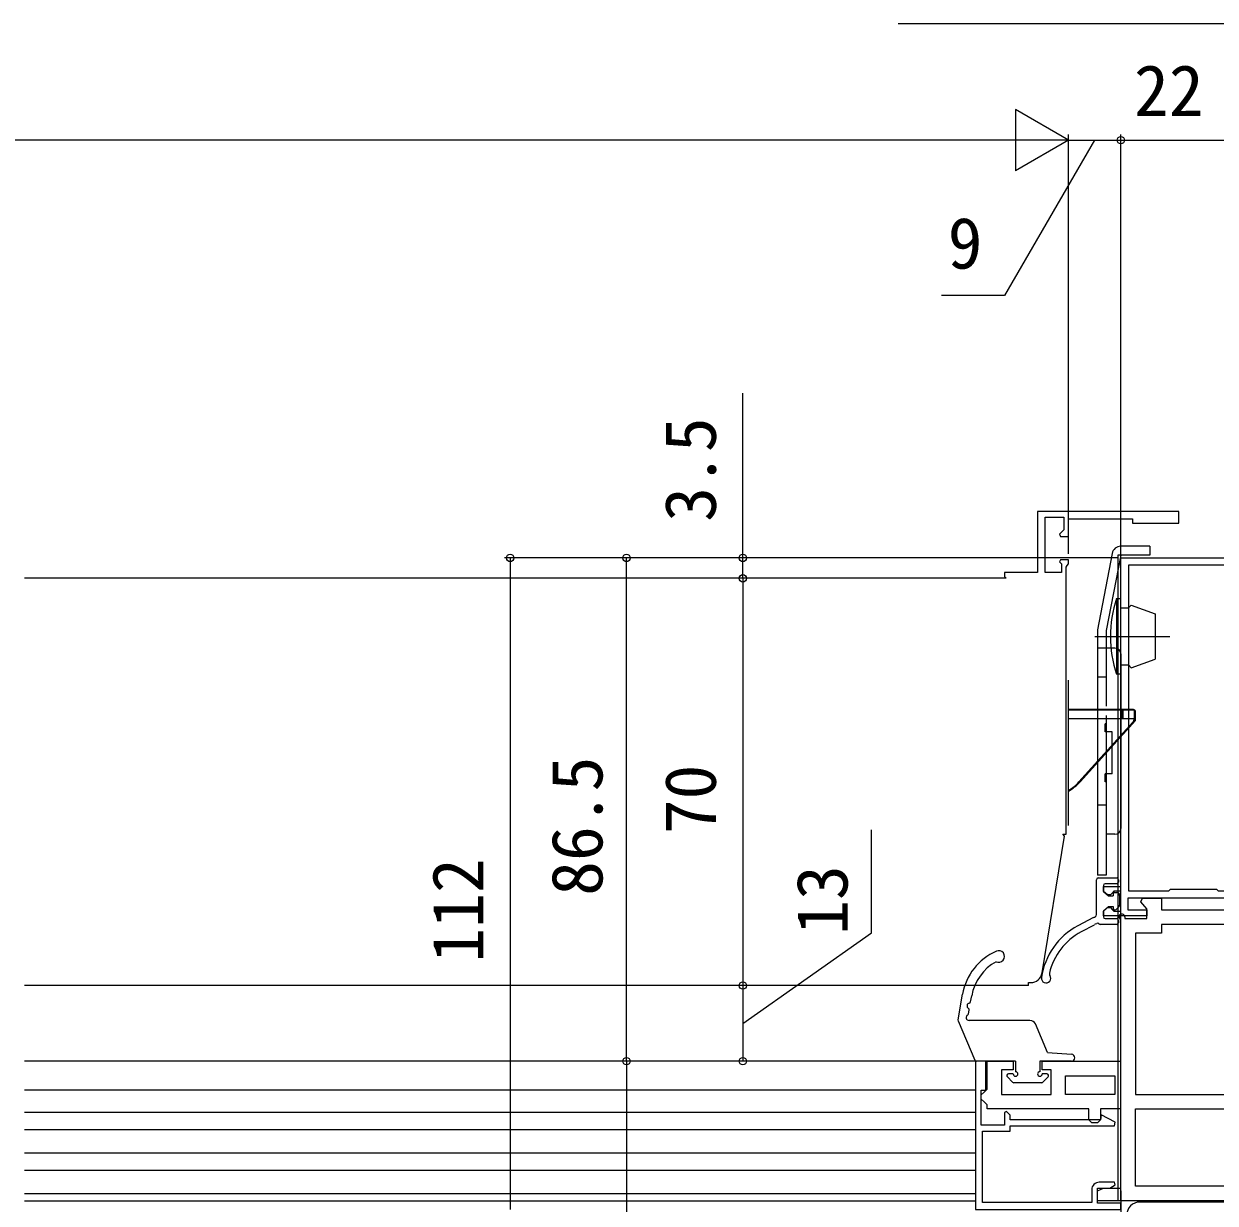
# Model space of a CAD drawing. Units: millimetres, scale not verified. Extents: x -525 to 525, y -783 to 779.
# Drawn here: x -0.7 to 204.1, y 260.7 to 463.4 of the extents above; entities that cross this region are included whole.
import ezdxf
from ezdxf.enums import TextEntityAlignment as Align

# ---------------------------------------------------------------- set-up
doc = ezdxf.new("R2010")
doc.units = ezdxf.units.MM
doc.header["$LTSCALE"] = 4
for name, color, linetype, lineweight in [('0-2_YKK_11', 30, 'Continuous', 18), ('0-3_YKK_11E', 4, 'Continuous', 18), ('0-4_YKK_12', 2, 'Continuous', 18), ('0-5_YKK_13', 4, 'Continuous', 18)]:
    doc.layers.add(name, color=color, linetype=linetype, lineweight=lineweight)
doc.layers.add('0-6_YKK_D', color=6, linetype='Continuous')
doc.styles.add('ＭＳ ゴシック', font='')
doc.styles.get('ＭＳ ゴシック').set_extended_font_data('MS Gothic')

msp = doc.modelspace()

# ---------------------------------------------------------------- linework, layer by layer
at = {"layer": '0-2_YKK_11', "color": 211}
for points in [[(211.9, 313.082), (189.1, 313.082), (189.1, 311.082), (192.4, 311.082), (192.4, 310.082), (184.9, 310.082), (184.9, 310.895), (185.6, 311.482), (186.1, 311.482), (186.4, 311.182), (186.7, 310.882), (187.9, 310.882), (187.9, 314.282), (186.7, 314.282), (186.4, 313.982), (186.1, 313.682), (185.6, 313.682), (184.9, 314.269), (184.9, 315.082), (187.9, 315.082), (187.9, 371.582), (209.9, 371.582)], [(188.6, 309.882), (188.6, 309.582), (192.4, 309.582), (192.4, 311.282), (191.343, 312.453), (191.622, 313.082), (194.9, 313.082), (194.9, 311.082), (206.5, 311.082), (206.5, 313.082), (209, 313.082), (211.6, 305.953), (211.6, 303.876), (211.338, 303.578), (210.9, 303.082), (210.9, 279.382), (212.9, 279.382), (212.9, 261.082)], [(212.9, 261.082), (183.9, 261.082), (183.9, 262.782), (184.9, 263.282), (187.9, 263.282), (187.9, 276.882), (184.4, 276.882), (184.4, 274.982), (183.9, 274.482), (182.9, 274.482), (182.4, 274.982), (182.4, 276.882), (164.9, 276.882), (164.9, 277.582), (164.4, 278.082), (163.9, 278.582), (163.9, 279.282), (164.4, 279.782), (164.9, 280.282), (164.9, 285.082), (169.4, 285.082), (169.4, 283.582), (167.4, 283.582), (167.4, 279.382), (175.9, 279.382), (175.9, 283.582), (174.4, 283.582), (174.4, 285.082), (187.9, 285.082), (187.9, 309.424)], [(162.9, 285.082), (162.9, 259.582), (187.9, 259.582), (187.9, 260.682), (183.9, 260.682), (183.9, 263.282), (185.988, 263.282), (186.94, 263.832), (186.82, 264.282), (184.2, 264.282)], [(182.9, 262.982), (182.9, 260.782), (164.1, 260.782), (164.1, 273.082), (168.9, 273.082), (168.9, 273.982), (186.799, 273.982), (186.953, 274.592), (184.548, 275.892), (184.4, 274.982), (168.9, 274.982), (168.9, 275.806), (168.27, 276.436), (167.9, 276.282), (167.9, 274.082), (163.9, 274.082), (163.9, 280.082), (164.7, 280.082), (164.7, 285.082), (162.9, 285.082)]]:
    msp.add_lwpolyline(points, dxfattribs=at)
for points in [[(189.3, 314.282), (189.3, 370.382), (208.7, 370.382), (208.7, 363.282), (211.7, 363.282), (211.7, 347.382), (211.4, 347.082), (211.4, 342.082), (211.7, 341.782), (211.7, 329.382), (211.4, 329.082), (211.4, 314.282), (204.7, 314.282), (204.4, 314.582), (196.4, 314.582), (196.1, 314.282)], [(208.4, 279.382), (208.4, 307.431), (207.98, 308.582), (194.9, 308.582), (194.9, 307.082), (190.4, 307.082), (190.4, 279.382)], [(178.4, 282.582), (186.9, 282.582), (186.9, 279.382), (178.4, 279.382)], [(190.4, 276.882), (210.4, 276.882), (210.4, 263.582), (190.4, 263.582)]]:
    msp.add_lwpolyline(points, close=True, dxfattribs=at)
for centre, radius, start, end in [((188.1, 309.882), 0.5, 0.00003, 246.42184), ((184.2, 262.982), 1.3, 90.00001, 179.99999)]:
    msp.add_arc(centre, radius, start, end, dxfattribs=at)
at = {"layer": '0-3_YKK_11E', "color": 7}
msp.add_line((172, 298.582), (172.402, 298.582), dxfattribs=at)
for points in [[(177.947, 324.082), (178.5, 324.082), (178.5, 370.016), (178.7, 370.299), (178.9, 370.582), (178.9, 371.282), (177.524, 371.282), (177.364, 370.894), (177.7, 370.558), (177.7, 369.082), (174.9, 369.082), (174.9, 378.582), (178.1, 378.582), (178.1, 376.406), (177.364, 375.67), (177.524, 375.282), (178.9, 375.282), (178.9, 378.282), (189.9, 378.282), (189.9, 377.582), (197.9, 377.582), (197.9, 379.582), (173.6, 379.582), (173.6, 369.082), (167.9, 369.082), (167.9, 368.382), (168.2, 368.082)], [(174.376, 300.257), (178.243, 323.733), (177.947, 324.082)]]:
    msp.add_lwpolyline(points, dxfattribs=at)
msp.add_arc((172.402, 300.582), 2, 270, 350.64702, dxfattribs=at)
at = {"layer": '0-4_YKK_12'}
for p, q in [((162.9, 285.082), (-0.6, 285.082)), ((162.9, 280.082), (-0.6, 280.082)), ((162.9, 276.282), (-0.6, 276.282)), ((162.9, 273.282), (-0.6, 273.282)), ((162.9, 269.282), (-0.6, 269.282)), ((162.9, 266.282), (-0.6, 266.282)), ((162.9, 262.282), (-0.6, 262.282)), ((-0.6, 261.082), (162.9, 261.082))]:
    msp.add_line(p, q, dxfattribs=at)
at = {"layer": '0-5_YKK_13'}
for p, q in [((192.9, 373.582), (187.9, 373.582)), ((192.9, 373.582), (192.9, 372.082)), ((187.9, 372.082), (185.4, 359.082)), ((192.9, 372.082), (187.9, 372.082)), ((187.9, 261.082), (187.9, 372.082)), ((168.2, 368.082), (-0.6, 368.082)), ((187.186, 364.582), (187.9, 364.582)), ((187.186, 364.582), (187.186, 351.582)), ((187.9, 351.582), (187.9, 364.582)), ((193.8, 361.99), (193.8, 354.174)), ((185.4, 359.082), (185.4, 353.082)), ((183.414, 358.082), (196.346, 358.082)), ((186.9, 356.082), (183.9, 356.082)), ((187.9, 355.082), (187.9, 325.082)), ((185.4, 353.082), (185.4, 346.132)), ((187.9, 351.582), (187.9, 353.182)), ((178.9, 325.582), (178.9, 350.582)), ((185.4, 351.082), (183.9, 351.082)), ((187.9, 351.582), (187.186, 351.582)), ((190.104, 345.532), (178.9, 345.532)), ((190.204, 345.432), (178.9, 345.432)), ((185.4, 344.482), (185.4, 317.082)), ((187.454, 345.432), (187.454, 345.532)), ((187.454, 343.932), (187.454, 345.432)), ((188.204, 343.932), (188.204, 345.632)), ((188.304, 343.932), (188.304, 345.432)), ((190.204, 345.432), (190.204, 344.016)), ((190.404, 343.654), (190.404, 345.232)), ((190.204, 343.932), (178.9, 343.932)), ((189.947, 343.347), (180.703, 333.08)), ((180.883, 333.08), (190.404, 343.654)), ((185.2, 341.682), (185.2, 343.082)), ((185.4, 343.082), (185.2, 343.082)), ((190.204, 343.432), (190.204, 343.932)), ((185.4, 341.682), (185.2, 341.682)), ((185.7, 341.682), (185.4, 341.682)), ((186.4, 341.682), (185.7, 341.682)), ((186.4, 334.482), (186.4, 341.682)), ((185.4, 334.482), (185.2, 334.482)), ((185.2, 333.082), (185.2, 334.482)), ((185.7, 334.482), (185.4, 334.482)), ((186.4, 334.482), (185.7, 334.482)), ((185.4, 333.082), (185.2, 333.082)), ((185.4, 329.082), (183.9, 329.082)), ((186.9, 324.082), (185.4, 324.082)), ((183.7, 310.282), (183.7, 316.282)), ((185.4, 317.082), (183.9, 317.082)), ((184, 316.582), (187.2, 316.582)), ((187.2, 315.582), (185.2, 315.582)), ((187.5, 316.282), (187.5, 315.882)), ((184.9, 315.282), (184.9, 314.232)), ((184.9, 314.232), (185.8, 313.482)), ((185.8, 313.482), (186.6, 313.482)), ((186.6, 313.782), (186.6, 313.482)), ((186.9, 314.082), (187.2, 314.082)), ((187.7, 313.582), (187.7, 311.882)), ((184.9, 310.932), (185.8, 311.682)), ((185.8, 311.682), (186.6, 311.682)), ((186.6, 311.682), (186.6, 311.382)), ((187.112, 311.17), (187.612, 311.67)), ((183.2, 309.782), (180.506, 308.349)), ((184.9, 310.932), (184.9, 309.882)), ((185.2, 309.582), (187.2, 309.582)), ((183.292, 308.472), (181.069, 307.29)), ((183.573, 308.691), (183.761, 308.759)), ((187.2, 308.582), (184.374, 308.582)), ((187.5, 309.282), (187.5, 308.882)), ((172, 298.082), (-0.6, 298.082)), ((172, 298.082), (172, 298.582)), ((159.905, 292.196), (160.678, 296.581)), ((159.905, 292.196), (160.678, 296.581)), ((162.079, 295.312), (162.254, 296.303)), ((162.079, 295.312), (162.254, 296.303)), ((161.712, 293.232), (161.821, 293.852)), ((161.712, 293.232), (161.821, 293.852)), ((159.924, 292.025), (162.822, 285.264)), ((159.924, 292.025), (162.822, 285.264)), ((172.283, 292.082), (161.8, 292.082)), ((172.283, 292.082), (161.8, 292.082)), ((175.3, 286.582), (173.203, 291.476)), ((175.3, 286.582), (173.203, 291.476)), ((169.8, 285.082), (163.098, 285.082)), ((169.8, 285.082), (163.098, 285.082)), ((169.8, 285.082), (169.8, 283.282)), ((169.8, 285.082), (169.8, 283.282)), ((174, 285.082), (174, 283.282)), ((179.4, 285.082), (174, 285.082)), ((174, 285.082), (174, 283.282)), ((179.4, 285.082), (174, 285.082)), ((175.3, 286.582), (179.444, 286.28)), ((175.3, 286.582), (179.444, 286.28)), ((169.4, 282.882), (168.6, 282.882)), ((169.4, 282.882), (168.6, 282.882)), ((175.2, 282.882), (174.4, 282.882)), ((175.2, 282.882), (174.4, 282.882)), ((168.388, 282.37), (169.288, 281.47)), ((168.388, 282.37), (169.288, 281.47)), ((174.3, 281.382), (169.5, 281.382)), ((174.3, 281.382), (169.5, 281.382)), ((175.412, 282.37), (174.512, 281.47)), ((175.412, 282.37), (174.512, 281.47))]:
    msp.add_line(p, q, dxfattribs=at)
at = {"layer": '0-5_YKK_13', "color": 80}
msp.add_line((212.9, 260.879), (191.2, 260.879), dxfattribs=at)
at = {"layer": '0-5_YKK_13'}
for points in [[(186.427, 372.365), (183.9, 359.225), (183.9, 317.082)], [(187.9, 372.082), (187.4, 372.082), (187.4, 261.082)], [(187.9, 362.982), (189.2, 362.982), (189.7, 363.482), (193.8, 361.99)], [(187.9, 353.182), (189.2, 353.182), (189.7, 352.682), (193.8, 354.174)]]:
    msp.add_lwpolyline(points, dxfattribs=at)
for centre, radius, start, end in [((187.9, 372.082), 1.5, 90, 169.11447), ((206.1, 358.082), 20, 161.03441, 198.96556), ((186.9, 355.082), 1, 0, 90), ((190.104, 345.232), 0.3, 0, 90), ((189.204, 344.016), 1, 318, 0), ((175.384, 338.032), 7.4, 298.37033, 317.99999), ((175.204, 338.032), 7.4, 299.96718, 317.99999), ((186.9, 325.082), 1, 270, 0), ((184, 316.282), 0.3, 90, 180), ((185.2, 315.282), 0.3, 90, 180), ((187.2, 316.282), 0.3, 0, 90), ((187.2, 315.882), 0.3, 270, 0), ((186.9, 313.782), 0.3, 90, 180), ((187.2, 313.582), 0.5, 0, 90), ((187.4, 311.882), 0.3, 315, 0), ((183.2, 310.282), 0.5, 270, 0), ((185.2, 309.882), 0.3, 180, 270), ((186.9, 311.382), 0.3, 180, 315), ((187.2, 309.282), 0.3, 0, 90), ((186.14, 297.754), 12, 118, 171.89366), ((183.71, 308.315), 0.4, 110, 142.95752), ((183.898, 308.383), 0.4, 54.8499, 110), ((184.374, 308.882), 0.3, 214.8499, 270), ((187.2, 308.882), 0.3, 270, 0), ((186.14, 297.754), 10.8, 118, 166.88785), ((170.526, 294.845), 10, 113.75837, 170), ((170.526, 294.845), 10, 113.75837, 170), ((166.9, 303.082), 1, 243.21957, 113.75837), ((166.9, 303.082), 1, 243.21957, 113.75837), ((170.526, 294.845), 8.4, 119.03194, 170), ((170.526, 294.845), 8.4, 119.03194, 170), ((175.051, 299.333), 0.8, 171.89366, 35.63011), ((176.108, 300.091), 0.5, 166.88785, 215.63011), ((161.95, 294.582), 0.5, 102.02432, 237.97569), ((161.95, 294.582), 0.5, 102.02432, 237.97569), ((161.783, 295.364), 0.3, 282.02432, 350), ((161.783, 295.364), 0.3, 282.02432, 350), ((161.8, 292.582), 0.5, 118.64194, 270), ((161.8, 292.582), 0.5, 118.64194, 270), ((161.417, 293.284), 0.3, 298.64194, 350), ((161.417, 293.284), 0.3, 298.64194, 350), ((161.526, 293.904), 0.3, 350, 57.97569), ((161.526, 293.904), 0.3, 350, 57.97569), ((160.2, 292.143), 0.3, 170, 203.19859), ((160.2, 292.143), 0.3, 170, 203.19859), ((172.283, 291.082), 1, 23.19859, 90), ((172.283, 291.082), 1, 23.19859, 90), ((163.098, 285.382), 0.3, 203.19859, 270), ((163.098, 285.382), 0.3, 203.19859, 270), ((179.4, 285.682), 0.6, 270, 85.83713), ((179.4, 285.682), 0.6, 270, 85.83713), ((168.6, 282.582), 0.3, 90, 225), ((168.6, 282.582), 0.3, 90, 225), ((169.8, 282.882), 0.4, 180, 90), ((169.8, 282.882), 0.4, 180, 90), ((174, 282.882), 0.4, 90, 360), ((174, 282.882), 0.4, 90, 360), ((175.2, 282.582), 0.3, 315, 90), ((175.2, 282.582), 0.3, 315, 90), ((169.5, 281.682), 0.3, 225, 270), ((169.5, 281.682), 0.3, 225, 270), ((174.3, 281.682), 0.3, 270, 315), ((174.3, 281.682), 0.3, 270, 315)]:
    msp.add_arc(centre, radius, start, end, dxfattribs=at)
at = {"layer": '0-5_YKK_13', "color": 80}
msp.add_arc((191.2, 258.579), 2.3, 90, 180, dxfattribs=at)
at = {"layer": '0-6_YKK_D'}
for p, q in [((178.9, 443.382), (169.807, 448.632)), ((169.807, 448.632), (169.807, 438.132)), ((168.4, 443.382), (-168.6, 443.382)), ((178.9, 443.382), (160.713, 443.382)), ((178.9, 443.382), (169.807, 438.132)), ((178.9, 372.282), (178.9, 444.382)), ((178.9, 372.282), (178.9, 444.382)), ((178.9, 443.382), (187.9, 443.382)), ((187.9, 372.082), (187.9, 444.382)), ((187.9, 372.285), (187.9, 444.382)), ((187.9, 443.382), (209.9, 443.382)), ((122.9, 371.582), (122.9, 399.909)), ((187.4, 371.582), (81.9, 371.582)), ((82.9, 371.582), (82.9, 259.582)), ((187.4, 371.582), (101.9, 371.582)), ((102.9, 285.082), (102.9, 371.582)), ((187.4, 371.582), (121.9, 371.582)), ((122.9, 368.082), (122.9, 371.582)), ((122.9, 368.082), (122.9, 365.532)), ((162.2, 285.082), (101.9, 285.082)), ((187.9, 262.782), (187.9, 138.582)), ((187.9, 262.782), (187.9, 138.582))]:
    msp.add_line(p, q, dxfattribs=at)
for points in [[(213.897, 463.382), (209.9, 463.382), (149.6, 463.382)], [(183.4, 443.382), (167.906, 416.666), (157.088, 416.666)], [(122.9, 368.082), (122.9, 298.082), (122.9, 285.082)], [(122.9, 291.582), (145.051, 307.143), (145.051, 324.87)], [(102.9, 285.082), (102.9, 259.582), (102.9, 225.077)]]:
    msp.add_lwpolyline(points, dxfattribs=at)
for centre in [(187.9, 443.382), (187.9, 443.382), (82.9, 371.582), (102.9, 371.582), (122.9, 371.582), (122.9, 368.082), (122.9, 368.082), (122.9, 298.082), (122.9, 298.082), (102.9, 285.082), (102.9, 285.082), (122.9, 285.082)]:
    msp.add_circle(centre, 0.637, dxfattribs=at)

# ---------------------------------------------------------------- texts
at = {"layer": '0-6_YKK_D', "style": 'ＭＳ ゴシック'}
for s, p in [('22', (190.173, 444.882)), ('9', (158.133, 418.666))]:
    msp.add_text(s, height=8.798, dxfattribs=at).set_placement(p, align=Align.BOTTOM_LEFT)
for s, p in [('3.5', (120.9, 377.796)), ('86.5', (101.4, 313.502)), ('70', (120.9, 324.082)), ('112', (80.9, 302.014)), ('13', (143.551, 306.802))]:
    msp.add_text(s, height=8.798, rotation=90, dxfattribs=at).set_placement(p, align=Align.BOTTOM_LEFT)

doc.saveas('drawing.dxf')
